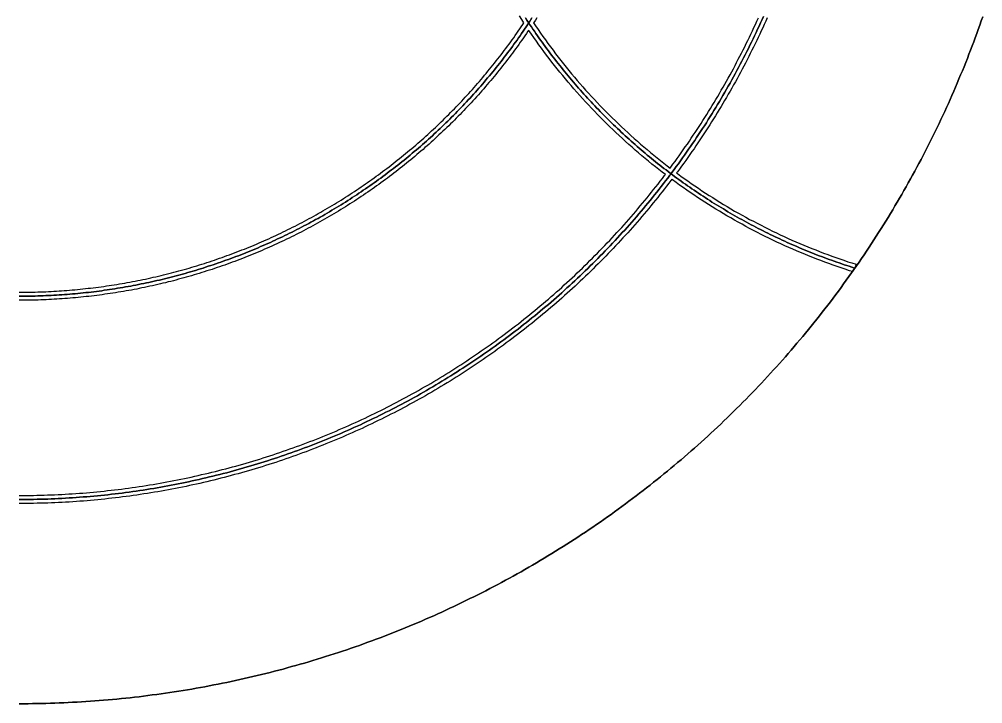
# Model space of a CAD drawing. Header units: millimetres. Extents: x -133 to 133, y -133 to 133.
# Drawn here: x 0 to 126.1, y -133.3 to -43.7 of the extents above; entities that cross this region are included whole.
import ezdxf

# ---------------------------------------------------------------- set-up
doc = ezdxf.new("R2010")
doc.units = ezdxf.units.MM
for name, color, linetype in [('LINES', 6, 'Continuous'), ('OUTLINE', 7, 'Continuous'), ('ZONE_V1', 1, 'Continuous'), ('ZONE_V2', 2, 'Continuous'), ('ZONE_V3', 3, 'Continuous'), ('ZONE_V4', 4, 'Continuous')]:
    doc.layers.add(name, color=color, linetype=linetype)

msp = doc.modelspace()

# ---------------------------------------------------------------- linework, layer by layer
at = {"layer": 'LINES'}
for points in [[(0, -79.47), (0.35, -79.47), (0.69, -79.47), (1.04, -79.47), (1.39, -79.46), (1.73, -79.45), (2.08, -79.45), (2.43, -79.44), (2.77, -79.42), (3.12, -79.41), (3.47, -79.4), (3.81, -79.38), (4.16, -79.36), (4.51, -79.35), (4.85, -79.33), (5.2, -79.3), (5.54, -79.28), (5.89, -79.25), (6.24, -79.23), (6.58, -79.2), (6.93, -79.17), (7.27, -79.14), (7.62, -79.11), (7.96, -79.07), (8.31, -79.04), (8.65, -79), (9, -78.96), (9.34, -78.92), (9.69, -78.88), (10.03, -78.84), (10.37, -78.79), (10.72, -78.75), (11.06, -78.7), (11.4, -78.65), (11.75, -78.6), (12.09, -78.55), (12.43, -78.49), (12.77, -78.44), (13.12, -78.38), (13.46, -78.33), (13.8, -78.27), (14.14, -78.2), (14.48, -78.14), (14.82, -78.08), (15.16, -78.01), (15.5, -77.95), (15.84, -77.88), (16.18, -77.81), (16.52, -77.74), (16.86, -77.66), (17.2, -77.59), (17.54, -77.51), (17.88, -77.44), (18.22, -77.36), (18.55, -77.28), (18.89, -77.2), (19.23, -77.11), (19.56, -77.03), (19.9, -76.94), (20.23, -76.85), (20.57, -76.77), (20.9, -76.67), (21.24, -76.58), (21.57, -76.49), (21.91, -76.39), (22.24, -76.3), (22.57, -76.2), (22.9, -76.1), (23.24, -76), (23.57, -75.9), (23.9, -75.8), (24.23, -75.69), (24.56, -75.58), (24.89, -75.48), (25.22, -75.37), (25.55, -75.26), (25.87, -75.14), (26.2, -75.03), (26.53, -74.91), (26.86, -74.8), (27.18, -74.68), (27.51, -74.56), (27.83, -74.44), (28.16, -74.32), (28.48, -74.19), (28.8, -74.07), (29.13, -73.94), (29.45, -73.82), (29.77, -73.69), (30.09, -73.56), (30.41, -73.42), (30.73, -73.29), (31.05, -73.16), (31.37, -73.02), (31.69, -72.88), (32.01, -72.74), (32.32, -72.6), (32.64, -72.46), (32.96, -72.32), (33.27, -72.17), (33.59, -72.03), (33.9, -71.88), (34.21, -71.73), (34.53, -71.58), (34.84, -71.43), (35.15, -71.28), (35.46, -71.12), (35.77, -70.97), (36.08, -70.81), (36.39, -70.65), (36.7, -70.49), (37, -70.33), (37.31, -70.17), (37.62, -70.01), (37.92, -69.84), (38.23, -69.68), (38.53, -69.51), (38.83, -69.34), (39.13, -69.17), (39.44, -69), (39.74, -68.83), (40.04, -68.65), (40.34, -68.48), (40.63, -68.3), (40.93, -68.12), (41.23, -67.94), (41.52, -67.76), (41.82, -67.58), (42.11, -67.4), (42.41, -67.21), (42.7, -67.03), (42.99, -66.84), (43.28, -66.65), (43.57, -66.46), (43.86, -66.27), (44.15, -66.08), (44.44, -65.89), (44.73, -65.69), (45.01, -65.5), (45.3, -65.3), (45.58, -65.1), (45.87, -64.9), (46.15, -64.7), (46.43, -64.5), (46.71, -64.3), (46.99, -64.09), (47.27, -63.89), (47.55, -63.68), (47.83, -63.47), (48.1, -63.26), (48.38, -63.05), (48.65, -62.84), (48.93, -62.63), (49.2, -62.41), (49.47, -62.2), (49.74, -61.98), (50.01, -61.76), (50.28, -61.54), (50.55, -61.32), (50.82, -61.1), (51.08, -60.88), (51.35, -60.66), (51.61, -60.43), (51.88, -60.21), (52.14, -59.98), (52.4, -59.75), (52.66, -59.52), (52.92, -59.29), (53.18, -59.06), (53.44, -58.83), (53.69, -58.59), (53.95, -58.36), (54.2, -58.12), (54.45, -57.89), (54.71, -57.65), (54.96, -57.41), (55.21, -57.17), (55.46, -56.93), (55.7, -56.68), (55.95, -56.44), (56.2, -56.2), (56.44, -55.95), (56.68, -55.7), (56.93, -55.46), (57.17, -55.21), (57.41, -54.96), (57.65, -54.71), (57.89, -54.45), (58.12, -54.2), (58.36, -53.95), (58.59, -53.69), (58.83, -53.44), (59.06, -53.18), (59.29, -52.92), (59.52, -52.66), (59.75, -52.4), (59.98, -52.14), (60.21, -51.88), (60.43, -51.61), (60.66, -51.35), (60.88, -51.08), (61.1, -50.82), (61.32, -50.55), (61.54, -50.28), (61.76, -50.01), (61.98, -49.74), (62.2, -49.47), (62.41, -49.2), (62.63, -48.93), (62.84, -48.65), (63.05, -48.38), (63.26, -48.1), (63.47, -47.83), (63.68, -47.55), (63.89, -47.27), (64.09, -46.99), (64.3, -46.71), (64.5, -46.43), (64.7, -46.15), (64.9, -45.87), (65.1, -45.58), (65.3, -45.3), (65.5, -45.01), (65.69, -44.73), (65.89, -44.44), (66.04, -44.22), (65.75, -43.78), (65.44, -43.31)], [(97.87, -43.57), (97.67, -44), (97.48, -44.42), (97.29, -44.85), (97.09, -45.27), (96.89, -45.7), (96.69, -46.12), (96.49, -46.54), (96.28, -46.96), (96.08, -47.38), (95.87, -47.8), (95.66, -48.22), (95.45, -48.63), (95.24, -49.05), (95.02, -49.47), (94.81, -49.88), (94.59, -50.29), (94.37, -50.71), (94.14, -51.12), (93.92, -51.53), (93.7, -51.94), (93.47, -52.34), (93.24, -52.75), (93.01, -53.16), (92.77, -53.56), (92.54, -53.97), (92.3, -54.37), (92.07, -54.77), (91.83, -55.17), (91.58, -55.57), (91.34, -55.97), (91.1, -56.37), (90.85, -56.77), (90.6, -57.16), (90.35, -57.56), (90.1, -57.95), (89.84, -58.35), (89.59, -58.74), (89.33, -59.13), (89.07, -59.52), (88.81, -59.9), (88.55, -60.29), (88.29, -60.68), (88.02, -61.06), (87.75, -61.45), (87.48, -61.83), (87.21, -62.21), (86.94, -62.59), (86.67, -62.97), (86.39, -63.35), (86.11, -63.72), (86.02, -63.85), (86.11, -63.92), (86.57, -64.26), (87.02, -64.58), (87.48, -64.91), (87.94, -65.23), (88.4, -65.55), (88.86, -65.87), (89.33, -66.18), (89.8, -66.49), (90.27, -66.79), (90.74, -67.09), (91.21, -67.39), (91.69, -67.69), (92.17, -67.98), (92.65, -68.27), (93.13, -68.55), (93.61, -68.84), (94.1, -69.11), (94.59, -69.39), (95.08, -69.66), (95.57, -69.93), (96.07, -70.19), (96.56, -70.45), (97.06, -70.71), (97.56, -70.97), (98.06, -71.22), (98.56, -71.46), (99.07, -71.71), (99.58, -71.95), (100.08, -72.18), (100.59, -72.42), (101.11, -72.65), (101.62, -72.87), (102.13, -73.09), (102.65, -73.31), (103.17, -73.53), (103.69, -73.74), (104.21, -73.94), (104.73, -74.15), (105.25, -74.35), (105.78, -74.54), (106.31, -74.74), (106.83, -74.92), (107.36, -75.11), (107.89, -75.29), (108.42, -75.47), (108.96, -75.64), (109.49, -75.81), (109.33, -76.32), (109.22, -76.48), (109.02, -76.77), (108.63, -76.65), (108.09, -76.47), (107.56, -76.29), (107.02, -76.11), (106.48, -75.92), (105.95, -75.73), (105.41, -75.53), (104.88, -75.33), (104.35, -75.13), (103.82, -74.92), (103.29, -74.71), (102.77, -74.5), (102.24, -74.28), (101.72, -74.06), (101.2, -73.84), (100.68, -73.61), (100.16, -73.38), (99.64, -73.14), (99.13, -72.9), (98.61, -72.66), (98.1, -72.41), (97.59, -72.16), (97.09, -71.91), (96.58, -71.65), (96.07, -71.39), (95.57, -71.12), (95.07, -70.86), (94.57, -70.58), (94.08, -70.31), (93.58, -70.03), (93.09, -69.75), (92.6, -69.46), (92.11, -69.17), (91.62, -68.88), (91.14, -68.58), (90.65, -68.29), (90.17, -67.98), (89.69, -67.68), (89.22, -67.37), (88.74, -67.05), (88.27, -66.74), (87.8, -66.42), (87.34, -66.1), (86.87, -65.77), (86.41, -65.44), (85.95, -65.11), (85.49, -64.77), (85.39, -64.69), (85.27, -64.84), (84.99, -65.21), (84.7, -65.58), (84.42, -65.95), (84.13, -66.32), (83.84, -66.69), (83.55, -67.05), (83.25, -67.42), (82.96, -67.78), (82.66, -68.14), (82.36, -68.5), (82.06, -68.86), (81.76, -69.22), (81.46, -69.57), (81.16, -69.93), (80.85, -70.28), (80.54, -70.63), (80.23, -70.98), (79.92, -71.33), (79.61, -71.68), (79.3, -72.03), (78.98, -72.37), (78.67, -72.72), (78.35, -73.06), (78.03, -73.4), (77.71, -73.74), (77.38, -74.08), (77.06, -74.42), (76.74, -74.75), (76.41, -75.09), (76.08, -75.42), (75.75, -75.75), (75.42, -76.08), (75.09, -76.41), (74.75, -76.74), (74.42, -77.06), (74.08, -77.38), (73.74, -77.71), (73.4, -78.03), (73.06, -78.35), (72.72, -78.67), (72.37, -78.98), (72.03, -79.3), (71.68, -79.61), (71.33, -79.92), (70.98, -80.23), (70.63, -80.54), (70.28, -80.85), (69.93, -81.16), (69.57, -81.46), (69.22, -81.76), (68.86, -82.06), (68.5, -82.36), (68.14, -82.66), (67.78, -82.96), (67.42, -83.25), (67.05, -83.55), (66.69, -83.84), (66.32, -84.13), (65.95, -84.42), (65.58, -84.7), (65.21, -84.99), (64.84, -85.27), (64.47, -85.56), (64.1, -85.84), (63.72, -86.11), (63.35, -86.39), (62.97, -86.67), (62.59, -86.94), (62.21, -87.21), (61.83, -87.48), (61.45, -87.75), (61.06, -88.02), (60.68, -88.29), (60.29, -88.55), (59.9, -88.81), (59.52, -89.07), (59.13, -89.33), (58.74, -89.59), (58.35, -89.84), (57.95, -90.1), (57.56, -90.35), (57.16, -90.6), (56.77, -90.85), (56.37, -91.1), (55.97, -91.34), (55.57, -91.58), (55.17, -91.83), (54.77, -92.07), (54.37, -92.3), (53.97, -92.54), (53.56, -92.77), (53.16, -93.01), (52.75, -93.24), (52.34, -93.47), (51.94, -93.7), (51.53, -93.92), (51.12, -94.14), (50.71, -94.37), (50.29, -94.59), (49.88, -94.81), (49.47, -95.02), (49.05, -95.24), (48.63, -95.45), (48.22, -95.66), (47.8, -95.87), (47.38, -96.08), (46.96, -96.28), (46.54, -96.49), (46.12, -96.69), (45.7, -96.89), (45.27, -97.09), (44.85, -97.29), (44.42, -97.48), (44, -97.67), (43.57, -97.87), (43.14, -98.05), (42.72, -98.24), (42.29, -98.43), (41.86, -98.61), (41.43, -98.79), (41, -98.97), (40.56, -99.15), (40.13, -99.33), (39.7, -99.5), (39.26, -99.67), (38.83, -99.84), (38.39, -100.01), (37.95, -100.18), (37.52, -100.34), (37.08, -100.51), (36.64, -100.67), (36.2, -100.83), (35.76, -100.98), (35.32, -101.14), (34.88, -101.29), (34.43, -101.44), (33.99, -101.59), (33.55, -101.74), (33.1, -101.88), (32.66, -102.03), (32.21, -102.17), (31.77, -102.31), (31.32, -102.45), (30.87, -102.58), (30.43, -102.72), (29.98, -102.85), (29.53, -102.98), (29.08, -103.1), (28.63, -103.23), (28.18, -103.35), (27.73, -103.48), (27.27, -103.6), (26.82, -103.71), (26.37, -103.83), (25.92, -103.94), (25.46, -104.06), (25.01, -104.17), (24.55, -104.27), (24.1, -104.38), (23.64, -104.49), (23.19, -104.59), (22.73, -104.69), (22.27, -104.79), (21.82, -104.88), (21.36, -104.98), (20.9, -105.07), (20.44, -105.16), (19.98, -105.25), (19.52, -105.33), (19.06, -105.42), (18.6, -105.5), (18.14, -105.58), (17.68, -105.66), (17.22, -105.73), (16.76, -105.81), (16.3, -105.88), (15.83, -105.95), (15.37, -106.02), (14.91, -106.08), (14.45, -106.15), (13.98, -106.21), (13.52, -106.27), (13.06, -106.33), (12.59, -106.38), (12.13, -106.44), (11.66, -106.49), (11.2, -106.54), (10.73, -106.59), (10.27, -106.63), (9.8, -106.68), (9.34, -106.72), (8.87, -106.76), (8.41, -106.8), (7.94, -106.83), (7.47, -106.87), (7.01, -106.9), (6.54, -106.93), (6.07, -106.95), (5.61, -106.98), (5.14, -107), (4.67, -107.02), (4.21, -107.04), (3.74, -107.06), (3.27, -107.08), (2.8, -107.09), (2.34, -107.1), (1.87, -107.11), (1.4, -107.12), (0.93, -107.12), (0.47, -107.13), (0, -107.13)], [(67.73, -43.56), (67.54, -43.86), (67.34, -44.15), (67.3, -44.22), (67.56, -44.61), (67.88, -45.08), (68.2, -45.54), (68.52, -45.99), (68.85, -46.45), (69.18, -46.9), (69.51, -47.36), (69.85, -47.8), (70.18, -48.25), (70.53, -48.69), (70.87, -49.14), (71.22, -49.58), (71.57, -50.01), (71.92, -50.45), (72.28, -50.88), (72.64, -51.31), (73.01, -51.74), (73.37, -52.16), (73.74, -52.58), (74.11, -53), (74.49, -53.42), (74.87, -53.83), (75.25, -54.24), (75.63, -54.65), (76.02, -55.06), (76.41, -55.46), (76.8, -55.86), (77.2, -56.26), (77.6, -56.65), (78, -57.04), (78.4, -57.43), (78.81, -57.82), (79.22, -58.2), (79.63, -58.58), (80.04, -58.96), (80.46, -59.33), (80.88, -59.7), (81.3, -60.07), (81.73, -60.44), (82.15, -60.8), (82.58, -61.16), (83.02, -61.52), (83.45, -61.87), (83.89, -62.22), (84.33, -62.57), (84.77, -62.91), (85.18, -63.22), (85.27, -63.09), (85.54, -62.72), (85.82, -62.35), (86.09, -61.97), (86.36, -61.6), (86.62, -61.22), (86.89, -60.84), (87.15, -60.46), (87.42, -60.08), (87.68, -59.7), (87.94, -59.32), (88.2, -58.93), (88.45, -58.55), (88.71, -58.16), (88.96, -57.77), (89.21, -57.38), (89.46, -56.99), (89.71, -56.6), (89.96, -56.21), (90.2, -55.82), (90.44, -55.42), (90.68, -55.03), (90.92, -54.63), (91.16, -54.23), (91.4, -53.84), (91.63, -53.44), (91.86, -53.04), (92.09, -52.64), (92.32, -52.23), (92.55, -51.83), (92.77, -51.43), (93, -51.02), (93.22, -50.61), (93.44, -50.21), (93.66, -49.8), (93.87, -49.39), (94.09, -48.98), (94.3, -48.57), (94.51, -48.16), (94.72, -47.74), (94.93, -47.33), (95.13, -46.92), (95.34, -46.5), (95.54, -46.08), (95.74, -45.67), (95.94, -45.25), (96.14, -44.83), (96.33, -44.41), (96.52, -43.99), (96.71, -43.57)], [(0, -106.07), (0.46, -106.07), (0.93, -106.07), (1.39, -106.06), (1.85, -106.06), (2.31, -106.05), (2.78, -106.04), (3.24, -106.02), (3.7, -106.01), (4.16, -105.99), (4.63, -105.97), (5.09, -105.95), (5.55, -105.93), (6.01, -105.9), (6.48, -105.88), (6.94, -105.85), (7.4, -105.81), (7.86, -105.78), (8.32, -105.75), (8.78, -105.71), (9.24, -105.67), (9.71, -105.63), (10.17, -105.58), (10.63, -105.54), (11.09, -105.49), (11.55, -105.44), (12.01, -105.39), (12.47, -105.34), (12.93, -105.28), (13.39, -105.23), (13.85, -105.17), (14.3, -105.1), (14.76, -105.04), (15.22, -104.98), (15.68, -104.91), (16.14, -104.84), (16.59, -104.77), (17.05, -104.69), (17.51, -104.62), (17.96, -104.54), (18.42, -104.46), (18.88, -104.38), (19.33, -104.3), (19.79, -104.21), (20.24, -104.12), (20.69, -104.04), (21.15, -103.94), (21.6, -103.85), (22.05, -103.76), (22.51, -103.66), (22.96, -103.56), (23.41, -103.46), (23.86, -103.35), (24.31, -103.25), (24.76, -103.14), (25.21, -103.03), (25.66, -102.92), (26.11, -102.81), (26.56, -102.69), (27.01, -102.58), (27.45, -102.46), (27.9, -102.34), (28.35, -102.22), (28.79, -102.09), (29.24, -101.96), (29.68, -101.84), (30.13, -101.71), (30.57, -101.57), (31.01, -101.44), (31.46, -101.3), (31.9, -101.16), (32.34, -101.02), (32.78, -100.88), (33.22, -100.74), (33.66, -100.59), (34.1, -100.44), (34.53, -100.29), (34.97, -100.14), (35.41, -99.99), (35.84, -99.83), (36.28, -99.68), (36.71, -99.52), (37.15, -99.36), (37.58, -99.19), (38.01, -99.03), (38.45, -98.86), (38.88, -98.69), (39.31, -98.52), (39.74, -98.35), (40.16, -98.18), (40.59, -98), (41.02, -97.82), (41.45, -97.64), (41.87, -97.46), (42.3, -97.28), (42.72, -97.09), (43.14, -96.9), (43.57, -96.71), (43.99, -96.52), (44.41, -96.33), (44.83, -96.14), (45.25, -95.94), (45.67, -95.74), (46.08, -95.54), (46.5, -95.34), (46.92, -95.13), (47.33, -94.93), (47.74, -94.72), (48.16, -94.51), (48.57, -94.3), (48.98, -94.09), (49.39, -93.87), (49.8, -93.66), (50.21, -93.44), (50.61, -93.22), (51.02, -93), (51.43, -92.77), (51.83, -92.55), (52.23, -92.32), (52.64, -92.09), (53.04, -91.86), (53.44, -91.63), (53.84, -91.4), (54.23, -91.16), (54.63, -90.92), (55.03, -90.68), (55.42, -90.44), (55.82, -90.2), (56.21, -89.96), (56.6, -89.71), (56.99, -89.46), (57.38, -89.21), (57.77, -88.96), (58.16, -88.71), (58.55, -88.45), (58.93, -88.2), (59.32, -87.94), (59.7, -87.68), (60.08, -87.42), (60.46, -87.15), (60.84, -86.89), (61.22, -86.62), (61.6, -86.36), (61.97, -86.09), (62.35, -85.82), (62.72, -85.54), (63.09, -85.27), (63.47, -84.99), (63.84, -84.71), (64.21, -84.43), (64.57, -84.15), (64.94, -83.87), (65.31, -83.59), (65.67, -83.3), (66.03, -83.01), (66.39, -82.72), (66.75, -82.43), (67.11, -82.14), (67.47, -81.85), (67.83, -81.55), (68.18, -81.26), (68.54, -80.96), (68.89, -80.66), (69.24, -80.36), (69.59, -80.05), (69.94, -79.75), (70.29, -79.44), (70.63, -79.14), (70.98, -78.83), (71.32, -78.52), (71.66, -78.21), (72, -77.89), (72.34, -77.58), (72.68, -77.26), (73.02, -76.94), (73.35, -76.62), (73.68, -76.3), (74.02, -75.98), (74.35, -75.66), (74.68, -75.33), (75.01, -75.01), (75.33, -74.68), (75.66, -74.35), (75.98, -74.02), (76.3, -73.68), (76.62, -73.35), (76.94, -73.02), (77.26, -72.68), (77.58, -72.34), (77.89, -72), (78.21, -71.66), (78.52, -71.32), (78.83, -70.98), (79.14, -70.63), (79.44, -70.29), (79.75, -69.94), (80.05, -69.59), (80.36, -69.24), (80.66, -68.89), (80.96, -68.54), (81.26, -68.18), (81.55, -67.83), (81.85, -67.47), (82.14, -67.11), (82.43, -66.75), (82.72, -66.39), (83.01, -66.03), (83.3, -65.67), (83.59, -65.31), (83.87, -64.94), (84.15, -64.57), (84.43, -64.21), (84.54, -64.06), (84.13, -63.74), (83.68, -63.4), (83.23, -63.04), (82.79, -62.69), (82.35, -62.33), (81.91, -61.97), (81.48, -61.61), (81.04, -61.24), (80.61, -60.87), (80.18, -60.5), (79.76, -60.12), (79.34, -59.74), (78.92, -59.36), (78.5, -58.97), (78.08, -58.58), (77.67, -58.19), (77.26, -57.8), (76.86, -57.4), (76.45, -57), (76.05, -56.6), (75.66, -56.19), (75.26, -55.79), (74.87, -55.37), (74.48, -54.96), (74.09, -54.54), (73.71, -54.12), (73.33, -53.7), (72.95, -53.28), (72.58, -52.85), (72.21, -52.42), (71.84, -51.99), (71.47, -51.55), (71.11, -51.12), (70.75, -50.68), (70.4, -50.23), (70.04, -49.79), (69.69, -49.34), (69.35, -48.89), (69, -48.44), (68.66, -47.98), (68.33, -47.53), (67.99, -47.07), (67.66, -46.6), (67.34, -46.14), (67.01, -45.67), (66.69, -45.2), (66.67, -45.17), (66.56, -45.32), (66.56, -45.32), (66.36, -45.61), (66.16, -45.9), (65.96, -46.19), (65.76, -46.48), (65.56, -46.76), (65.35, -47.05), (65.15, -47.33), (64.94, -47.62), (64.73, -47.9), (64.52, -48.18), (64.31, -48.46), (64.1, -48.74), (63.89, -49.02), (63.67, -49.3), (63.46, -49.58), (63.24, -49.85), (63.02, -50.13), (62.8, -50.4), (62.58, -50.68), (62.36, -50.95), (62.14, -51.22), (61.91, -51.49), (61.69, -51.76), (61.46, -52.03), (61.23, -52.3), (61, -52.56), (60.77, -52.83), (60.54, -53.09), (60.31, -53.36), (60.08, -53.62), (59.84, -53.88), (59.61, -54.14), (59.37, -54.4), (59.13, -54.66), (58.89, -54.92), (58.65, -55.18), (58.41, -55.43), (58.17, -55.69), (57.93, -55.94), (57.68, -56.19), (57.44, -56.44), (57.19, -56.69), (56.94, -56.94), (56.69, -57.19), (56.44, -57.44), (56.19, -57.68), (55.94, -57.93), (55.69, -58.17), (55.43, -58.41), (55.18, -58.65), (54.92, -58.89), (54.66, -59.13), (54.4, -59.37), (54.14, -59.61), (53.88, -59.84), (53.62, -60.08), (53.36, -60.31), (53.09, -60.54), (52.83, -60.77), (52.56, -61), (52.3, -61.23), (52.03, -61.46), (51.76, -61.69), (51.49, -61.91), (51.22, -62.14), (50.95, -62.36), (50.68, -62.58), (50.4, -62.8), (50.13, -63.02), (49.85, -63.24), (49.58, -63.46), (49.3, -63.67), (49.02, -63.89), (48.74, -64.1), (48.46, -64.31), (48.18, -64.52), (47.9, -64.73), (47.62, -64.94), (47.33, -65.15), (47.05, -65.35), (46.76, -65.56), (46.48, -65.76), (46.19, -65.96), (45.9, -66.16), (45.61, -66.36), (45.32, -66.56), (45.03, -66.76), (44.74, -66.96), (44.45, -67.15), (44.15, -67.34), (43.86, -67.54), (43.56, -67.73), (43.27, -67.92), (42.97, -68.1), (42.67, -68.29), (42.37, -68.48), (42.08, -68.66), (41.78, -68.84), (41.47, -69.02), (41.17, -69.21), (40.87, -69.38), (40.57, -69.56), (40.26, -69.74), (39.96, -69.91), (39.65, -70.09), (39.35, -70.26), (39.04, -70.43), (38.73, -70.6), (38.42, -70.77), (38.11, -70.94), (37.8, -71.1), (37.49, -71.27), (37.18, -71.43), (36.87, -71.59), (36.56, -71.75), (36.24, -71.91), (35.93, -72.07), (35.62, -72.22), (35.3, -72.38), (34.98, -72.53), (34.67, -72.68), (34.35, -72.83), (34.03, -72.98), (33.71, -73.13), (33.39, -73.28), (33.07, -73.42), (32.75, -73.56), (32.43, -73.71), (32.11, -73.85), (31.79, -73.99), (31.46, -74.13), (31.14, -74.26), (30.82, -74.4), (30.49, -74.53), (30.17, -74.66), (29.84, -74.79), (29.51, -74.92), (29.19, -75.05), (28.86, -75.18), (28.53, -75.3), (28.2, -75.43), (27.87, -75.55), (27.54, -75.67), (27.21, -75.79), (26.88, -75.91), (26.55, -76.02), (26.22, -76.14), (25.88, -76.25), (25.55, -76.37), (25.22, -76.48), (24.88, -76.59), (24.55, -76.69), (24.21, -76.8), (23.88, -76.9), (23.54, -77.01), (23.21, -77.11), (22.87, -77.21), (22.53, -77.31), (22.2, -77.41), (21.86, -77.5), (21.52, -77.6), (21.18, -77.69), (20.84, -77.78), (20.5, -77.87), (20.16, -77.96), (19.82, -78.05), (19.48, -78.13), (19.14, -78.22), (18.8, -78.3), (18.46, -78.38), (18.11, -78.46), (17.77, -78.54), (17.43, -78.62), (17.09, -78.69), (16.74, -78.77), (16.4, -78.84), (16.05, -78.91), (15.71, -78.98), (15.37, -79.05), (15.02, -79.11), (14.67, -79.18), (14.33, -79.24), (13.98, -79.3), (13.64, -79.36), (13.29, -79.42), (12.94, -79.48), (12.6, -79.54), (12.25, -79.59), (11.9, -79.64), (11.55, -79.69), (11.21, -79.74), (10.86, -79.79), (10.51, -79.84), (10.16, -79.88), (9.81, -79.93), (9.46, -79.97), (9.12, -80.01), (8.77, -80.05), (8.42, -80.09), (8.07, -80.12), (7.72, -80.16), (7.37, -80.19), (7.02, -80.22), (6.67, -80.25), (6.32, -80.28), (5.97, -80.31), (5.62, -80.33), (5.27, -80.35), (4.92, -80.38), (4.57, -80.4), (4.21, -80.42), (3.86, -80.43), (3.51, -80.45), (3.16, -80.46), (2.81, -80.48), (2.46, -80.49), (2.11, -80.5), (1.76, -80.51), (1.41, -80.51), (1.05, -80.52), (0.7, -80.52), (0.35, -80.53), (0, -80.53)]]:
    msp.add_lwpolyline(points, dxfattribs=at)
at = {"layer": 'OUTLINE'}
msp.add_lwpolyline([(0, -133.33), (0.58, -133.33), (1.16, -133.33), (1.75, -133.32), (2.33, -133.31), (2.91, -133.3), (3.49, -133.29), (4.07, -133.27), (4.65, -133.25), (5.23, -133.23), (5.82, -133.21), (6.4, -133.18), (6.98, -133.15), (7.56, -133.12), (8.14, -133.09), (8.72, -133.05), (9.3, -133.01), (9.88, -132.97), (10.46, -132.92), (11.04, -132.88), (11.62, -132.83), (12.2, -132.77), (12.78, -132.72), (13.36, -132.66), (13.94, -132.6), (14.52, -132.54), (15.09, -132.48), (15.67, -132.41), (16.25, -132.34), (16.83, -132.27), (17.4, -132.19), (17.98, -132.12), (18.56, -132.04), (19.13, -131.95), (19.71, -131.87), (20.28, -131.78), (20.86, -131.69), (21.43, -131.6), (22.01, -131.51), (22.58, -131.41), (23.15, -131.31), (23.73, -131.21), (24.3, -131.1), (24.87, -130.99), (25.44, -130.88), (26.01, -130.77), (26.58, -130.66), (27.15, -130.54), (27.72, -130.42), (28.29, -130.3), (28.86, -130.17), (29.43, -130.05), (29.99, -129.92), (30.56, -129.78), (31.13, -129.65), (31.69, -129.51), (32.26, -129.37), (32.82, -129.23), (33.38, -129.09), (33.95, -128.94), (34.51, -128.79), (35.07, -128.64), (35.63, -128.48), (36.19, -128.33), (36.75, -128.17), (37.31, -128.01), (37.87, -127.84), (38.43, -127.68), (38.98, -127.51), (39.54, -127.34), (40.09, -127.16), (40.65, -126.99), (41.2, -126.81), (41.76, -126.63), (42.31, -126.44), (42.86, -126.26), (43.41, -126.07), (43.96, -125.88), (44.51, -125.69), (45.06, -125.49), (45.6, -125.29), (46.15, -125.09), (46.69, -124.89), (47.24, -124.69), (47.78, -124.48), (48.33, -124.27), (48.87, -124.06), (49.41, -123.84), (49.95, -123.63), (50.49, -123.41), (51.02, -123.18), (51.56, -122.96), (52.1, -122.73), (52.63, -122.51), (53.17, -122.28), (53.7, -122.04), (54.23, -121.81), (54.76, -121.57), (55.29, -121.33), (55.82, -121.09), (56.35, -120.84), (56.88, -120.59), (57.4, -120.35), (57.93, -120.09), (58.45, -119.84), (58.97, -119.58), (59.49, -119.33), (60.01, -119.06), (60.53, -118.8), (61.05, -118.54), (61.57, -118.27), (62.08, -118), (62.6, -117.73), (63.11, -117.45), (63.62, -117.18), (64.13, -116.9), (64.64, -116.62), (65.15, -116.33), (65.66, -116.05), (66.16, -115.76), (66.67, -115.47), (67.17, -115.18), (67.67, -114.88), (68.17, -114.59), (68.67, -114.29), (69.17, -113.99), (69.67, -113.69), (70.16, -113.38), (70.66, -113.07), (71.15, -112.76), (71.64, -112.45), (72.13, -112.14), (72.62, -111.82), (73.11, -111.51), (73.59, -111.19), (74.08, -110.86), (74.56, -110.54), (75.04, -110.21), (75.52, -109.88), (76, -109.55), (76.48, -109.22), (76.95, -108.89), (77.43, -108.55), (77.9, -108.21), (78.37, -107.87), (78.84, -107.53), (79.31, -107.18), (79.78, -106.83), (80.24, -106.49), (80.71, -106.13), (81.17, -105.78), (81.63, -105.43), (82.09, -105.07), (82.55, -104.71), (83, -104.35), (83.46, -103.99), (83.91, -103.62), (84.36, -103.25), (84.81, -102.88), (85.26, -102.51), (85.71, -102.14), (86.15, -101.76), (86.59, -101.39), (87.04, -101.01), (87.47, -100.63), (87.91, -100.25), (88.35, -99.86), (88.78, -99.47), (89.22, -99.09), (89.65, -98.7), (90.08, -98.3), (90.51, -97.91), (90.93, -97.51), (91.36, -97.12), (91.78, -96.72), (92.2, -96.32), (92.62, -95.91), (93.04, -95.51), (93.46, -95.1), (93.87, -94.69), (94.28, -94.28), (94.69, -93.87), (95.1, -93.46), (95.51, -93.04), (95.91, -92.62), (96.32, -92.2), (96.72, -91.78), (97.12, -91.36), (97.51, -90.93), (97.91, -90.51), (98.3, -90.08), (98.7, -89.65), (99.09, -89.22), (99.47, -88.78), (99.86, -88.35), (100.25, -87.91), (100.63, -87.47), (101.01, -87.04), (101.39, -86.59), (101.76, -86.15), (102.14, -85.71), (102.51, -85.26), (102.88, -84.81), (103.25, -84.36), (103.62, -83.91), (103.99, -83.46), (104.35, -83), (104.71, -82.55), (105.07, -82.09), (105.43, -81.63), (105.78, -81.17), (106.13, -80.71), (106.49, -80.24), (106.83, -79.78), (107.18, -79.31), (107.53, -78.84), (107.87, -78.37), (108.21, -77.9), (108.55, -77.43), (108.89, -76.95), (109.22, -76.48), (109.55, -76), (109.88, -75.52), (110.21, -75.04), (110.54, -74.56), (110.86, -74.08), (111.19, -73.59), (111.51, -73.11), (111.82, -72.62), (112.14, -72.13), (112.45, -71.64), (112.76, -71.15), (113.07, -70.66), (113.38, -70.16), (113.69, -69.67), (113.99, -69.17), (114.29, -68.67), (114.59, -68.17), (114.88, -67.67), (115.18, -67.17), (115.47, -66.67), (115.76, -66.16), (116.05, -65.66), (116.33, -65.15), (116.62, -64.64), (116.9, -64.13), (117.18, -63.62), (117.45, -63.11), (117.73, -62.6), (118, -62.08), (118.27, -61.57), (118.54, -61.05), (118.8, -60.53), (119.06, -60.01), (119.33, -59.49), (119.58, -58.97), (119.84, -58.45), (120.09, -57.93), (120.35, -57.4), (120.59, -56.88), (120.84, -56.35), (121.09, -55.82), (121.33, -55.29), (121.57, -54.76), (121.81, -54.23), (122.04, -53.7), (122.28, -53.17), (122.51, -52.63), (122.73, -52.1), (122.96, -51.56), (123.18, -51.02), (123.41, -50.49), (123.63, -49.95), (123.84, -49.41), (124.06, -48.87), (124.27, -48.33), (124.48, -47.78), (124.69, -47.24), (124.89, -46.69), (125.09, -46.15), (125.29, -45.6), (125.49, -45.06), (125.69, -44.51), (125.88, -43.96), (126.07, -43.41)], dxfattribs=at)
at = {"layer": 'ZONE_V1'}
msp.add_lwpolyline([(126.07, -43.41), (125.88, -43.96), (125.69, -44.51), (125.49, -45.06), (125.29, -45.6), (125.09, -46.15), (124.89, -46.69), (124.69, -47.24), (124.48, -47.78), (124.27, -48.33), (124.06, -48.87), (123.84, -49.41), (123.63, -49.95), (123.41, -50.49), (123.18, -51.02), (122.96, -51.56), (122.73, -52.1), (122.51, -52.63), (122.28, -53.17), (122.04, -53.7), (121.81, -54.23), (121.57, -54.76), (121.33, -55.29), (121.09, -55.82), (120.84, -56.35), (120.59, -56.88), (120.35, -57.4), (120.09, -57.93), (119.84, -58.45), (119.58, -58.97), (119.33, -59.49), (119.06, -60.01), (118.8, -60.53), (118.54, -61.05), (118.27, -61.57), (118, -62.08), (117.73, -62.6), (117.45, -63.11), (117.18, -63.62), (116.9, -64.13), (116.62, -64.64), (116.33, -65.15), (116.05, -65.66), (115.76, -66.16), (115.47, -66.67), (115.18, -67.17), (114.88, -67.67), (114.59, -68.17), (114.29, -68.67), (113.99, -69.17), (113.69, -69.67), (113.38, -70.16), (113.07, -70.66), (112.76, -71.15), (112.45, -71.64), (112.14, -72.13), (111.82, -72.62), (111.51, -73.11), (111.19, -73.59), (110.86, -74.08), (110.54, -74.56), (110.21, -75.04), (109.88, -75.52), (109.55, -76), (109.33, -76.31), (109.28, -76.3), (108.94, -76.19), (108.61, -76.08), (108.61, -76.08), (108.28, -75.98), (107.95, -75.87), (107.62, -75.75), (107.29, -75.64), (106.96, -75.53), (106.63, -75.41), (106.3, -75.29), (105.97, -75.18), (105.64, -75.06), (105.32, -74.93), (104.99, -74.81), (104.66, -74.69), (104.34, -74.56), (104.01, -74.43), (103.69, -74.3), (103.37, -74.17), (103.04, -74.04), (102.72, -73.91), (102.4, -73.78), (102.08, -73.64), (101.75, -73.5), (101.43, -73.36), (101.11, -73.22), (100.8, -73.08), (100.48, -72.94), (100.16, -72.8), (99.84, -72.65), (99.52, -72.5), (99.21, -72.36), (98.89, -72.21), (98.58, -72.06), (98.26, -71.9), (97.95, -71.75), (97.64, -71.59), (97.33, -71.44), (97.01, -71.28), (96.7, -71.12), (96.39, -70.96), (96.08, -70.8), (95.78, -70.64), (95.47, -70.47), (95.16, -70.31), (94.85, -70.14), (94.55, -69.97), (94.24, -69.8), (93.94, -69.63), (93.64, -69.46), (93.33, -69.28), (93.03, -69.11), (92.73, -68.93), (92.43, -68.75), (92.13, -68.57), (91.83, -68.39), (91.53, -68.21), (91.24, -68.03), (90.94, -67.84), (90.64, -67.66), (90.35, -67.47), (90.06, -67.28), (89.76, -67.09), (89.47, -66.9), (89.18, -66.71), (88.89, -66.52), (88.6, -66.32), (88.31, -66.13), (88.02, -65.93), (87.73, -65.73), (87.45, -65.53), (87.16, -65.33), (86.88, -65.13), (86.59, -64.93), (86.31, -64.72), (86.03, -64.52), (85.75, -64.31), (85.47, -64.1), (85.28, -63.96), (85.41, -63.78), (85.69, -63.41), (85.97, -63.03), (86.24, -62.66), (86.51, -62.28), (86.78, -61.9), (87.05, -61.52), (87.32, -61.14), (87.59, -60.76), (87.85, -60.38), (88.11, -60), (88.38, -59.61), (88.63, -59.22), (88.89, -58.84), (89.15, -58.45), (89.4, -58.06), (89.65, -57.67), (89.91, -57.28), (90.15, -56.88), (90.4, -56.49), (90.65, -56.09), (90.89, -55.7), (91.13, -55.3), (91.37, -54.9), (91.61, -54.5), (91.85, -54.1), (92.08, -53.7), (92.32, -53.3), (92.55, -52.9), (92.78, -52.49), (93.01, -52.09), (93.23, -51.68), (93.46, -51.27), (93.68, -50.87), (93.9, -50.46), (94.12, -50.05), (94.34, -49.63), (94.56, -49.22), (94.77, -48.81), (94.98, -48.4), (95.19, -47.98), (95.4, -47.56), (95.61, -47.15), (95.81, -46.73), (96.01, -46.31), (96.22, -45.89), (96.41, -45.47), (96.61, -45.05), (96.81, -44.63), (97, -44.21), (97.19, -43.78), (97.38, -43.36)], dxfattribs=at)
at = {"layer": 'ZONE_V2'}
for points in [[(97.38, -43.36), (97.19, -43.78), (97, -44.21), (96.81, -44.63), (96.61, -45.05), (96.41, -45.47), (96.22, -45.89), (96.01, -46.31), (95.81, -46.73), (95.61, -47.15), (95.4, -47.56), (95.19, -47.98), (94.98, -48.4), (94.77, -48.81), (94.56, -49.22), (94.34, -49.63), (94.12, -50.05), (93.9, -50.46), (93.68, -50.87), (93.46, -51.27), (93.23, -51.68), (93.01, -52.09), (92.78, -52.49), (92.55, -52.9), (92.32, -53.3), (92.08, -53.7), (91.85, -54.1), (91.61, -54.5), (91.37, -54.9), (91.13, -55.3), (90.89, -55.7), (90.65, -56.09), (90.4, -56.49), (90.15, -56.88), (89.91, -57.28), (89.65, -57.67), (89.4, -58.06), (89.15, -58.45), (88.89, -58.84), (88.63, -59.22), (88.38, -59.61), (88.11, -60), (87.85, -60.38), (87.59, -60.76), (87.32, -61.14), (87.05, -61.52), (86.78, -61.9), (86.51, -62.28), (86.24, -62.66), (85.97, -63.03), (85.69, -63.41), (85.41, -63.78), (85.28, -63.96), (85.19, -63.89), (84.91, -63.68), (84.63, -63.47), (84.36, -63.26), (84.36, -63.26), (84.08, -63.04), (83.81, -62.83), (83.53, -62.61), (83.26, -62.39), (82.99, -62.17), (82.72, -61.95), (82.45, -61.73), (82.18, -61.51), (81.91, -61.28), (81.64, -61.06), (81.38, -60.83), (81.11, -60.61), (80.85, -60.38), (80.59, -60.15), (80.32, -59.92), (80.06, -59.68), (79.8, -59.45), (79.54, -59.22), (79.29, -58.98), (79.03, -58.75), (78.77, -58.51), (78.52, -58.27), (78.27, -58.03), (78.01, -57.79), (77.76, -57.55), (77.51, -57.3), (77.26, -57.06), (77.01, -56.81), (76.77, -56.57), (76.52, -56.32), (76.27, -56.07), (76.03, -55.82), (75.79, -55.57), (75.54, -55.32), (75.3, -55.07), (75.06, -54.81), (74.83, -54.56), (74.59, -54.3), (74.35, -54.05), (74.12, -53.79), (73.88, -53.53), (73.65, -53.27), (73.42, -53.01), (73.19, -52.75), (72.96, -52.48), (72.73, -52.22), (72.5, -51.96), (72.28, -51.69), (72.05, -51.42), (71.83, -51.16), (71.6, -50.89), (71.38, -50.62), (71.16, -50.35), (70.94, -50.07), (70.73, -49.8), (70.51, -49.53), (70.29, -49.25), (70.08, -48.98), (69.87, -48.7), (69.65, -48.42), (69.44, -48.15), (69.23, -47.87), (69.03, -47.59), (68.82, -47.3), (68.61, -47.02), (68.41, -46.74), (68.2, -46.46), (68, -46.17), (67.8, -45.89), (67.6, -45.6), (67.4, -45.31), (67.21, -45.02), (67.01, -44.74), (66.82, -44.45), (66.67, -44.22), (66.71, -44.15), (66.9, -43.86), (67.09, -43.57)], [(0, -106.6), (0.47, -106.6), (0.93, -106.6), (1.4, -106.59), (1.86, -106.58), (2.33, -106.57), (2.79, -106.56), (3.26, -106.55), (3.72, -106.54), (4.19, -106.52), (4.65, -106.5), (5.11, -106.48), (5.58, -106.45), (6.04, -106.43), (6.51, -106.4), (6.97, -106.37), (7.44, -106.34), (7.9, -106.31), (8.36, -106.27), (8.83, -106.23), (9.29, -106.19), (9.75, -106.15), (10.22, -106.11), (10.68, -106.06), (11.14, -106.02), (11.61, -105.97), (12.07, -105.91), (12.53, -105.86), (12.99, -105.81), (13.45, -105.75), (13.91, -105.69), (14.38, -105.63), (14.84, -105.56), (15.3, -105.5), (15.76, -105.43), (16.22, -105.36), (16.68, -105.29), (17.14, -105.21), (17.59, -105.14), (18.05, -105.06), (18.51, -104.98), (18.97, -104.9), (19.43, -104.81), (19.88, -104.73), (20.34, -104.64), (20.8, -104.55), (21.25, -104.46), (21.71, -104.37), (22.16, -104.27), (22.62, -104.17), (23.07, -104.07), (23.53, -103.97), (23.98, -103.87), (24.43, -103.76), (24.89, -103.65), (25.34, -103.55), (25.79, -103.43), (26.24, -103.32), (26.69, -103.2), (27.14, -103.09), (27.59, -102.97), (28.04, -102.85), (28.49, -102.72), (28.94, -102.6), (29.38, -102.47), (29.83, -102.34), (30.28, -102.21), (30.72, -102.08), (31.17, -101.94), (31.61, -101.81), (32.06, -101.67), (32.5, -101.53), (32.94, -101.38), (33.38, -101.24), (33.82, -101.09), (34.27, -100.94), (34.71, -100.79), (35.15, -100.64), (35.58, -100.49), (36.02, -100.33), (36.46, -100.17), (36.9, -100.01), (37.33, -99.85), (37.77, -99.69), (38.2, -99.52), (38.64, -99.35), (39.07, -99.18), (39.5, -99.01), (39.93, -98.84), (40.36, -98.66), (40.79, -98.49), (41.22, -98.31), (41.65, -98.13), (42.08, -97.94), (42.51, -97.76), (42.93, -97.57), (43.36, -97.38), (43.78, -97.19), (44.21, -97), (44.63, -96.81), (45.05, -96.61), (45.47, -96.41), (45.89, -96.22), (46.31, -96.01), (46.73, -95.81), (47.15, -95.61), (47.56, -95.4), (47.98, -95.19), (48.4, -94.98), (48.81, -94.77), (49.22, -94.56), (49.63, -94.34), (50.05, -94.12), (50.46, -93.9), (50.87, -93.68), (51.27, -93.46), (51.68, -93.23), (52.09, -93.01), (52.49, -92.78), (52.9, -92.55), (53.3, -92.32), (53.7, -92.08), (54.1, -91.85), (54.5, -91.61), (54.9, -91.37), (55.3, -91.13), (55.7, -90.89), (56.09, -90.65), (56.49, -90.4), (56.88, -90.15), (57.28, -89.91), (57.67, -89.65), (58.06, -89.4), (58.45, -89.15), (58.84, -88.89), (59.22, -88.63), (59.61, -88.38), (60, -88.11), (60.38, -87.85), (60.76, -87.59), (61.14, -87.32), (61.52, -87.05), (61.9, -86.78), (62.28, -86.51), (62.66, -86.24), (63.03, -85.97), (63.41, -85.69), (63.78, -85.41), (64.15, -85.13), (64.52, -84.85), (64.89, -84.57), (65.26, -84.29), (65.63, -84), (66, -83.71), (66.36, -83.43), (66.72, -83.14), (67.09, -82.84), (67.45, -82.55), (67.81, -82.26), (68.16, -81.96), (68.52, -81.66), (68.88, -81.36), (69.23, -81.06), (69.58, -80.76), (69.94, -80.45), (70.29, -80.15), (70.64, -79.84), (70.98, -79.53), (71.33, -79.22), (71.67, -78.91), (72.02, -78.59), (72.36, -78.28), (72.7, -77.96), (73.04, -77.64), (73.38, -77.32), (73.72, -77), (74.05, -76.68), (74.38, -76.36), (74.72, -76.03), (75.05, -75.71), (75.38, -75.38), (75.71, -75.05), (76.03, -74.72), (76.36, -74.38), (76.68, -74.05), (77, -73.72), (77.32, -73.38), (77.64, -73.04), (77.96, -72.7), (78.28, -72.36), (78.59, -72.02), (78.91, -71.67), (79.22, -71.33), (79.53, -70.98), (79.84, -70.64), (80.15, -70.29), (80.45, -69.94), (80.76, -69.58), (81.06, -69.23), (81.36, -68.88), (81.66, -68.52), (81.96, -68.16), (82.26, -67.81), (82.55, -67.45), (82.84, -67.09), (83.14, -66.72), (83.43, -66.36), (83.71, -66), (84, -65.63), (84.29, -65.26), (84.57, -64.89), (84.85, -64.52), (85.13, -64.15), (85.28, -63.96), (85.47, -64.1), (85.75, -64.31), (86.03, -64.52), (86.03, -64.52), (86.31, -64.72), (86.59, -64.93), (86.88, -65.13), (87.16, -65.33), (87.45, -65.53), (87.73, -65.73), (88.02, -65.93), (88.31, -66.13), (88.6, -66.32), (88.89, -66.52), (89.18, -66.71), (89.47, -66.9), (89.76, -67.09), (90.06, -67.28), (90.35, -67.47), (90.64, -67.66), (90.94, -67.84), (91.24, -68.03), (91.53, -68.21), (91.83, -68.39), (92.13, -68.57), (92.43, -68.75), (92.73, -68.93), (93.03, -69.11), (93.33, -69.28), (93.64, -69.46), (93.94, -69.63), (94.24, -69.8), (94.55, -69.97), (94.85, -70.14), (95.16, -70.31), (95.47, -70.47), (95.78, -70.64), (96.08, -70.8), (96.39, -70.96), (96.7, -71.12), (97.01, -71.28), (97.33, -71.44), (97.64, -71.59), (97.95, -71.75), (98.26, -71.9), (98.58, -72.06), (98.89, -72.21), (99.21, -72.36), (99.52, -72.5), (99.84, -72.65), (100.16, -72.8), (100.48, -72.94), (100.8, -73.08), (101.11, -73.22), (101.43, -73.36), (101.75, -73.5), (102.08, -73.64), (102.4, -73.78), (102.72, -73.91), (103.04, -74.04), (103.37, -74.17), (103.69, -74.3), (104.01, -74.43), (104.34, -74.56), (104.66, -74.69), (104.99, -74.81), (105.32, -74.93), (105.64, -75.06), (105.97, -75.18), (106.3, -75.29), (106.63, -75.41), (106.96, -75.53), (107.29, -75.64), (107.62, -75.75), (107.95, -75.87), (108.28, -75.98), (108.61, -76.08), (108.94, -76.19), (109.28, -76.3), (109.33, -76.31), (109.55, -76), (109.22, -76.48), (108.89, -76.95), (108.55, -77.43), (108.21, -77.9), (107.87, -78.37), (107.53, -78.84), (107.18, -79.31), (106.83, -79.78), (106.49, -80.24), (106.13, -80.71), (105.78, -81.17), (105.43, -81.63), (105.07, -82.09), (104.71, -82.55), (104.35, -83), (103.99, -83.46), (103.62, -83.91), (103.25, -84.36), (102.88, -84.81), (102.51, -85.26), (102.14, -85.71), (101.76, -86.15), (101.39, -86.59), (101.01, -87.04), (100.63, -87.47), (100.25, -87.91), (99.86, -88.35), (99.47, -88.78), (99.09, -89.22), (98.7, -89.65), (98.3, -90.08), (97.91, -90.51), (97.51, -90.93), (97.12, -91.36), (96.72, -91.78), (96.32, -92.2), (95.91, -92.62), (95.51, -93.04), (95.1, -93.46), (94.69, -93.87), (94.28, -94.28), (93.87, -94.69), (93.46, -95.1), (93.04, -95.51), (92.62, -95.91), (92.2, -96.32), (91.78, -96.72), (91.36, -97.12), (90.93, -97.51), (90.51, -97.91), (90.08, -98.3), (89.65, -98.7), (89.22, -99.09), (88.78, -99.47), (88.35, -99.86), (87.91, -100.25), (87.47, -100.63), (87.04, -101.01), (86.59, -101.39), (86.15, -101.76), (85.71, -102.14), (85.26, -102.51), (84.81, -102.88), (84.36, -103.25), (83.91, -103.62), (83.46, -103.99), (83, -104.35), (82.55, -104.71), (82.09, -105.07), (81.63, -105.43), (81.17, -105.78), (80.71, -106.13), (80.24, -106.49), (79.78, -106.83), (79.31, -107.18), (78.84, -107.53), (78.37, -107.87), (77.9, -108.21), (77.43, -108.55), (76.95, -108.89), (76.48, -109.22), (76, -109.55), (75.52, -109.88), (75.04, -110.21), (74.56, -110.54), (74.08, -110.86), (73.59, -111.19), (73.11, -111.51), (72.62, -111.82), (72.13, -112.14), (71.64, -112.45), (71.15, -112.76), (70.66, -113.07), (70.16, -113.38), (69.67, -113.69), (69.17, -113.99), (68.67, -114.29), (68.17, -114.59), (67.67, -114.88), (67.17, -115.18), (66.67, -115.47), (66.16, -115.76), (65.66, -116.05), (65.15, -116.33), (64.64, -116.62), (64.13, -116.9), (63.62, -117.18), (63.11, -117.45), (62.6, -117.73), (62.08, -118), (61.57, -118.27), (61.05, -118.54), (60.53, -118.8), (60.01, -119.06), (59.49, -119.33), (58.97, -119.58), (58.45, -119.84), (57.93, -120.09), (57.4, -120.35), (56.88, -120.59), (56.35, -120.84), (55.82, -121.09), (55.29, -121.33), (54.76, -121.57), (54.23, -121.81), (53.7, -122.04), (53.17, -122.28), (52.63, -122.51), (52.1, -122.73), (51.56, -122.96), (51.02, -123.18), (50.49, -123.41), (49.95, -123.63), (49.41, -123.84), (48.87, -124.06), (48.33, -124.27), (47.78, -124.48), (47.24, -124.69), (46.69, -124.89), (46.15, -125.09), (45.6, -125.29), (45.06, -125.49), (44.51, -125.69), (43.96, -125.88), (43.41, -126.07), (42.86, -126.26), (42.31, -126.44), (41.76, -126.63), (41.2, -126.81), (40.65, -126.99), (40.09, -127.16), (39.54, -127.34), (38.98, -127.51), (38.43, -127.68), (37.87, -127.84), (37.31, -128.01), (36.75, -128.17), (36.19, -128.33), (35.63, -128.48), (35.07, -128.64), (34.51, -128.79), (33.95, -128.94), (33.38, -129.09), (32.82, -129.23), (32.26, -129.37), (31.69, -129.51), (31.13, -129.65), (30.56, -129.78), (29.99, -129.92), (29.43, -130.05), (28.86, -130.17), (28.29, -130.3), (27.72, -130.42), (27.15, -130.54), (26.58, -130.66), (26.01, -130.77), (25.44, -130.88), (24.87, -130.99), (24.3, -131.1), (23.73, -131.21), (23.15, -131.31), (22.58, -131.41), (22.01, -131.51), (21.43, -131.6), (20.86, -131.69), (20.28, -131.78), (19.71, -131.87), (19.13, -131.95), (18.56, -132.04), (17.98, -132.12), (17.4, -132.19), (16.83, -132.27), (16.25, -132.34), (15.67, -132.41), (15.09, -132.48), (14.52, -132.54), (13.94, -132.6), (13.36, -132.66), (12.78, -132.72), (12.2, -132.77), (11.62, -132.83), (11.04, -132.88), (10.46, -132.92), (9.88, -132.97), (9.3, -133.01), (8.72, -133.05), (8.14, -133.09), (7.56, -133.12), (6.98, -133.15), (6.4, -133.18), (5.82, -133.21), (5.23, -133.23), (4.65, -133.25), (4.07, -133.27), (3.49, -133.29), (2.91, -133.3), (2.33, -133.31), (1.75, -133.32), (1.16, -133.33), (0.58, -133.33), (0, -133.33)]]:
    msp.add_lwpolyline(points, dxfattribs=at)
at = {"layer": 'ZONE_V3'}
for points in [[(67.09, -43.57), (66.9, -43.86), (66.71, -44.15), (66.67, -44.22), (66.62, -44.15), (66.43, -43.86), (66.24, -43.57)], [(0, -80), (0.35, -80), (0.7, -80), (1.05, -79.99), (1.4, -79.99), (1.75, -79.98), (2.09, -79.97), (2.44, -79.96), (2.79, -79.95), (3.14, -79.94), (3.49, -79.92), (3.84, -79.91), (4.19, -79.89), (4.54, -79.87), (4.88, -79.85), (5.23, -79.83), (5.58, -79.81), (5.93, -79.78), (6.28, -79.75), (6.62, -79.73), (6.97, -79.7), (7.32, -79.66), (7.67, -79.63), (8.02, -79.6), (8.36, -79.56), (8.71, -79.52), (9.06, -79.49), (9.4, -79.45), (9.75, -79.4), (10.1, -79.36), (10.44, -79.32), (10.79, -79.27), (11.13, -79.22), (11.48, -79.17), (11.82, -79.12), (12.17, -79.07), (12.51, -79.02), (12.86, -78.96), (13.2, -78.9), (13.55, -78.84), (13.89, -78.78), (14.24, -78.72), (14.58, -78.66), (14.92, -78.6), (15.26, -78.53), (15.61, -78.46), (15.95, -78.39), (16.29, -78.32), (16.63, -78.25), (16.97, -78.18), (17.32, -78.1), (17.66, -78.03), (18, -77.95), (18.34, -77.87), (18.68, -77.79), (19.01, -77.71), (19.35, -77.62), (19.69, -77.54), (20.03, -77.45), (20.37, -77.36), (20.71, -77.27), (21.04, -77.18), (21.38, -77.09), (21.72, -77), (22.05, -76.9), (22.39, -76.8), (22.72, -76.71), (23.06, -76.61), (23.39, -76.5), (23.72, -76.4), (24.06, -76.3), (24.39, -76.19), (24.72, -76.08), (25.05, -75.98), (25.38, -75.87), (25.72, -75.75), (26.05, -75.64), (26.38, -75.53), (26.7, -75.41), (27.03, -75.29), (27.36, -75.18), (27.69, -75.06), (28.02, -74.93), (28.34, -74.81), (28.67, -74.69), (29, -74.56), (29.32, -74.43), (29.64, -74.3), (29.97, -74.17), (30.29, -74.04), (30.61, -73.91), (30.94, -73.78), (31.26, -73.64), (31.58, -73.5), (31.9, -73.36), (32.22, -73.22), (32.54, -73.08), (32.86, -72.94), (33.18, -72.8), (33.49, -72.65), (33.81, -72.5), (34.13, -72.36), (34.44, -72.21), (34.76, -72.06), (35.07, -71.9), (35.38, -71.75), (35.7, -71.59), (36.01, -71.44), (36.32, -71.28), (36.63, -71.12), (36.94, -70.96), (37.25, -70.8), (37.56, -70.64), (37.87, -70.47), (38.17, -70.31), (38.48, -70.14), (38.78, -69.97), (39.09, -69.8), (39.39, -69.63), (39.7, -69.46), (40, -69.28), (40.3, -69.11), (40.6, -68.93), (40.9, -68.75), (41.2, -68.57), (41.5, -68.39), (41.8, -68.21), (42.1, -68.03), (42.39, -67.84), (42.69, -67.66), (42.98, -67.47), (43.28, -67.28), (43.57, -67.09), (43.86, -66.9), (44.15, -66.71), (44.45, -66.52), (44.74, -66.32), (45.02, -66.13), (45.31, -65.93), (45.6, -65.73), (45.89, -65.53), (46.17, -65.33), (46.46, -65.13), (46.74, -64.93), (47.02, -64.72), (47.3, -64.52), (47.59, -64.31), (47.87, -64.1), (48.15, -63.89), (48.42, -63.68), (48.7, -63.47), (48.98, -63.26), (49.25, -63.04), (49.53, -62.83), (49.8, -62.61), (50.07, -62.39), (50.35, -62.17), (50.62, -61.95), (50.89, -61.73), (51.16, -61.51), (51.42, -61.28), (51.69, -61.06), (51.96, -60.83), (52.22, -60.61), (52.48, -60.38), (52.75, -60.15), (53.01, -59.92), (53.27, -59.68), (53.53, -59.45), (53.79, -59.22), (54.05, -58.98), (54.3, -58.75), (54.56, -58.51), (54.81, -58.27), (55.07, -58.03), (55.32, -57.79), (55.57, -57.55), (55.82, -57.3), (56.07, -57.06), (56.32, -56.81), (56.57, -56.57), (56.81, -56.32), (57.06, -56.07), (57.3, -55.82), (57.55, -55.57), (57.79, -55.32), (58.03, -55.07), (58.27, -54.81), (58.51, -54.56), (58.75, -54.3), (58.98, -54.05), (59.22, -53.79), (59.45, -53.53), (59.68, -53.27), (59.92, -53.01), (60.15, -52.75), (60.38, -52.48), (60.61, -52.22), (60.83, -51.96), (61.06, -51.69), (61.28, -51.42), (61.51, -51.16), (61.73, -50.89), (61.95, -50.62), (62.17, -50.35), (62.39, -50.07), (62.61, -49.8), (62.83, -49.53), (63.04, -49.25), (63.26, -48.98), (63.47, -48.7), (63.68, -48.42), (63.89, -48.15), (64.1, -47.87), (64.31, -47.59), (64.52, -47.3), (64.72, -47.02), (64.93, -46.74), (65.13, -46.46), (65.33, -46.17), (65.53, -45.89), (65.73, -45.6), (65.93, -45.31), (66.13, -45.02), (66.32, -44.74), (66.52, -44.45), (66.67, -44.22), (66.82, -44.45), (67.01, -44.74), (67.21, -45.02), (67.4, -45.31), (67.6, -45.6), (67.8, -45.89), (68, -46.17), (68.2, -46.46), (68.41, -46.74), (68.61, -47.02), (68.82, -47.3), (69.03, -47.59), (69.23, -47.87), (69.44, -48.15), (69.65, -48.42), (69.87, -48.7), (70.08, -48.98), (70.29, -49.25), (70.51, -49.53), (70.73, -49.8), (70.94, -50.07), (71.16, -50.35), (71.38, -50.62), (71.6, -50.89), (71.83, -51.16), (72.05, -51.42), (72.28, -51.69), (72.5, -51.96), (72.73, -52.22), (72.96, -52.48), (73.19, -52.75), (73.42, -53.01), (73.65, -53.27), (73.88, -53.53), (74.12, -53.79), (74.35, -54.05), (74.59, -54.3), (74.83, -54.56), (75.06, -54.81), (75.3, -55.07), (75.54, -55.32), (75.79, -55.57), (76.03, -55.82), (76.27, -56.07), (76.52, -56.32), (76.77, -56.57), (77.01, -56.81), (77.26, -57.06), (77.51, -57.3), (77.76, -57.55), (78.01, -57.79), (78.27, -58.03), (78.52, -58.27), (78.77, -58.51), (79.03, -58.75), (79.29, -58.98), (79.54, -59.22), (79.8, -59.45), (80.06, -59.68), (80.32, -59.92), (80.59, -60.15), (80.85, -60.38), (81.11, -60.61), (81.38, -60.83), (81.64, -61.06), (81.91, -61.28), (82.18, -61.51), (82.45, -61.73), (82.72, -61.95), (82.99, -62.17), (83.26, -62.39), (83.53, -62.61), (83.81, -62.83), (84.08, -63.04), (84.36, -63.26), (84.63, -63.47), (84.91, -63.68), (85.19, -63.89), (85.28, -63.96), (85.13, -64.15), (84.85, -64.52), (84.57, -64.89), (84.57, -64.89), (84.29, -65.26), (84, -65.63), (83.71, -66), (83.43, -66.36), (83.14, -66.72), (82.84, -67.09), (82.55, -67.45), (82.26, -67.81), (81.96, -68.16), (81.66, -68.52), (81.36, -68.88), (81.06, -69.23), (80.76, -69.58), (80.45, -69.94), (80.15, -70.29), (79.84, -70.64), (79.53, -70.98), (79.22, -71.33), (78.91, -71.67), (78.59, -72.02), (78.28, -72.36), (77.96, -72.7), (77.64, -73.04), (77.32, -73.38), (77, -73.72), (76.68, -74.05), (76.36, -74.38), (76.03, -74.72), (75.71, -75.05), (75.38, -75.38), (75.05, -75.71), (74.72, -76.03), (74.38, -76.36), (74.05, -76.68), (73.72, -77), (73.38, -77.32), (73.04, -77.64), (72.7, -77.96), (72.36, -78.28), (72.02, -78.59), (71.67, -78.91), (71.33, -79.22), (70.98, -79.53), (70.64, -79.84), (70.29, -80.15), (69.94, -80.45), (69.58, -80.76), (69.23, -81.06), (68.88, -81.36), (68.52, -81.66), (68.16, -81.96), (67.81, -82.26), (67.45, -82.55), (67.09, -82.84), (66.72, -83.14), (66.36, -83.43), (66, -83.71), (65.63, -84), (65.26, -84.29), (64.89, -84.57), (64.52, -84.85), (64.15, -85.13), (63.78, -85.41), (63.41, -85.69), (63.03, -85.97), (62.66, -86.24), (62.28, -86.51), (61.9, -86.78), (61.52, -87.05), (61.14, -87.32), (60.76, -87.59), (60.38, -87.85), (60, -88.11), (59.61, -88.38), (59.22, -88.63), (58.84, -88.89), (58.45, -89.15), (58.06, -89.4), (57.67, -89.65), (57.28, -89.91), (56.88, -90.15), (56.49, -90.4), (56.09, -90.65), (55.7, -90.89), (55.3, -91.13), (54.9, -91.37), (54.5, -91.61), (54.1, -91.85), (53.7, -92.08), (53.3, -92.32), (52.9, -92.55), (52.49, -92.78), (52.09, -93.01), (51.68, -93.23), (51.27, -93.46), (50.87, -93.68), (50.46, -93.9), (50.05, -94.12), (49.63, -94.34), (49.22, -94.56), (48.81, -94.77), (48.4, -94.98), (47.98, -95.19), (47.56, -95.4), (47.15, -95.61), (46.73, -95.81), (46.31, -96.01), (45.89, -96.22), (45.47, -96.41), (45.05, -96.61), (44.63, -96.81), (44.21, -97), (43.78, -97.19), (43.36, -97.38), (42.93, -97.57), (42.51, -97.76), (42.08, -97.94), (41.65, -98.13), (41.22, -98.31), (40.79, -98.49), (40.36, -98.66), (39.93, -98.84), (39.5, -99.01), (39.07, -99.18), (38.64, -99.35), (38.2, -99.52), (37.77, -99.69), (37.33, -99.85), (36.9, -100.01), (36.46, -100.17), (36.02, -100.33), (35.58, -100.49), (35.15, -100.64), (34.71, -100.79), (34.27, -100.94), (33.82, -101.09), (33.38, -101.24), (32.94, -101.38), (32.5, -101.53), (32.06, -101.67), (31.61, -101.81), (31.17, -101.94), (30.72, -102.08), (30.28, -102.21), (29.83, -102.34), (29.38, -102.47), (28.94, -102.6), (28.49, -102.72), (28.04, -102.85), (27.59, -102.97), (27.14, -103.09), (26.69, -103.2), (26.24, -103.32), (25.79, -103.43), (25.34, -103.55), (24.89, -103.65), (24.43, -103.76), (23.98, -103.87), (23.53, -103.97), (23.07, -104.07), (22.62, -104.17), (22.16, -104.27), (21.71, -104.37), (21.25, -104.46), (20.8, -104.55), (20.34, -104.64), (19.88, -104.73), (19.43, -104.81), (18.97, -104.9), (18.51, -104.98), (18.05, -105.06), (17.59, -105.14), (17.14, -105.21), (16.68, -105.29), (16.22, -105.36), (15.76, -105.43), (15.3, -105.5), (14.84, -105.56), (14.38, -105.63), (13.91, -105.69), (13.45, -105.75), (12.99, -105.81), (12.53, -105.86), (12.07, -105.91), (11.61, -105.97), (11.14, -106.02), (10.68, -106.06), (10.22, -106.11), (9.75, -106.15), (9.29, -106.19), (8.83, -106.23), (8.36, -106.27), (7.9, -106.31), (7.44, -106.34), (6.97, -106.37), (6.51, -106.4), (6.04, -106.43), (5.58, -106.45), (5.11, -106.48), (4.65, -106.5), (4.19, -106.52), (3.72, -106.54), (3.26, -106.55), (2.79, -106.56), (2.33, -106.57), (1.86, -106.58), (1.4, -106.59), (0.93, -106.6), (0.47, -106.6), (0, -106.6)]]:
    msp.add_lwpolyline(points, dxfattribs=at)
at = {"layer": 'ZONE_V4'}
msp.add_lwpolyline([(66.24, -43.57), (66.43, -43.86), (66.62, -44.15), (66.67, -44.22), (66.52, -44.45), (66.32, -44.74), (66.13, -45.02), (65.93, -45.31), (65.73, -45.6), (65.53, -45.89), (65.33, -46.17), (65.13, -46.46), (64.93, -46.74), (64.72, -47.02), (64.52, -47.3), (64.31, -47.59), (64.1, -47.87), (63.89, -48.15), (63.68, -48.42), (63.47, -48.7), (63.26, -48.98), (63.04, -49.25), (62.83, -49.53), (62.61, -49.8), (62.39, -50.07), (62.17, -50.35), (61.95, -50.62), (61.73, -50.89), (61.51, -51.16), (61.28, -51.42), (61.06, -51.69), (60.83, -51.96), (60.61, -52.22), (60.38, -52.48), (60.15, -52.75), (59.92, -53.01), (59.68, -53.27), (59.45, -53.53), (59.22, -53.79), (58.98, -54.05), (58.75, -54.3), (58.51, -54.56), (58.27, -54.81), (58.03, -55.07), (57.79, -55.32), (57.55, -55.57), (57.3, -55.82), (57.06, -56.07), (56.81, -56.32), (56.57, -56.57), (56.32, -56.81), (56.07, -57.06), (55.82, -57.3), (55.57, -57.55), (55.32, -57.79), (55.07, -58.03), (54.81, -58.27), (54.56, -58.51), (54.3, -58.75), (54.05, -58.98), (53.79, -59.22), (53.53, -59.45), (53.27, -59.68), (53.01, -59.92), (52.75, -60.15), (52.48, -60.38), (52.22, -60.61), (51.96, -60.83), (51.69, -61.06), (51.42, -61.28), (51.16, -61.51), (50.89, -61.73), (50.62, -61.95), (50.35, -62.17), (50.07, -62.39), (49.8, -62.61), (49.53, -62.83), (49.25, -63.04), (48.98, -63.26), (48.7, -63.47), (48.42, -63.68), (48.15, -63.89), (47.87, -64.1), (47.59, -64.31), (47.3, -64.52), (47.02, -64.72), (46.74, -64.93), (46.46, -65.13), (46.17, -65.33), (45.89, -65.53), (45.6, -65.73), (45.31, -65.93), (45.02, -66.13), (44.74, -66.32), (44.45, -66.52), (44.15, -66.71), (43.86, -66.9), (43.57, -67.09), (43.28, -67.28), (42.98, -67.47), (42.69, -67.66), (42.39, -67.84), (42.1, -68.03), (41.8, -68.21), (41.5, -68.39), (41.2, -68.57), (40.9, -68.75), (40.6, -68.93), (40.3, -69.11), (40, -69.28), (39.7, -69.46), (39.39, -69.63), (39.09, -69.8), (38.78, -69.97), (38.48, -70.14), (38.17, -70.31), (37.87, -70.47), (37.56, -70.64), (37.25, -70.8), (36.94, -70.96), (36.63, -71.12), (36.32, -71.28), (36.01, -71.44), (35.7, -71.59), (35.38, -71.75), (35.07, -71.9), (34.76, -72.06), (34.44, -72.21), (34.13, -72.36), (33.81, -72.5), (33.49, -72.65), (33.18, -72.8), (32.86, -72.94), (32.54, -73.08), (32.22, -73.22), (31.9, -73.36), (31.58, -73.5), (31.26, -73.64), (30.94, -73.78), (30.61, -73.91), (30.29, -74.04), (29.97, -74.17), (29.64, -74.3), (29.32, -74.43), (29, -74.56), (28.67, -74.69), (28.34, -74.81), (28.02, -74.93), (27.69, -75.06), (27.36, -75.18), (27.03, -75.29), (26.7, -75.41), (26.38, -75.53), (26.05, -75.64), (25.72, -75.75), (25.38, -75.87), (25.05, -75.98), (24.72, -76.08), (24.39, -76.19), (24.06, -76.3), (23.72, -76.4), (23.39, -76.5), (23.06, -76.61), (22.72, -76.71), (22.39, -76.8), (22.05, -76.9), (21.72, -77), (21.38, -77.09), (21.04, -77.18), (20.71, -77.27), (20.37, -77.36), (20.03, -77.45), (19.69, -77.54), (19.35, -77.62), (19.01, -77.71), (18.68, -77.79), (18.34, -77.87), (18, -77.95), (17.66, -78.03), (17.32, -78.1), (16.97, -78.18), (16.63, -78.25), (16.29, -78.32), (15.95, -78.39), (15.61, -78.46), (15.26, -78.53), (14.92, -78.6), (14.58, -78.66), (14.24, -78.72), (13.89, -78.78), (13.55, -78.84), (13.2, -78.9), (12.86, -78.96), (12.51, -79.02), (12.17, -79.07), (11.82, -79.12), (11.48, -79.17), (11.13, -79.22), (10.79, -79.27), (10.44, -79.32), (10.1, -79.36), (9.75, -79.4), (9.4, -79.45), (9.06, -79.49), (8.71, -79.52), (8.36, -79.56), (8.02, -79.6), (7.67, -79.63), (7.32, -79.66), (6.97, -79.7), (6.62, -79.73), (6.28, -79.75), (5.93, -79.78), (5.58, -79.81), (5.23, -79.83), (4.88, -79.85), (4.54, -79.87), (4.19, -79.89), (3.84, -79.91), (3.49, -79.92), (3.14, -79.94), (2.79, -79.95), (2.44, -79.96), (2.09, -79.97), (1.75, -79.98), (1.4, -79.99), (1.05, -79.99), (0.7, -80), (0.35, -80), (0, -80)], dxfattribs=at)

doc.saveas('drawing.dxf')
